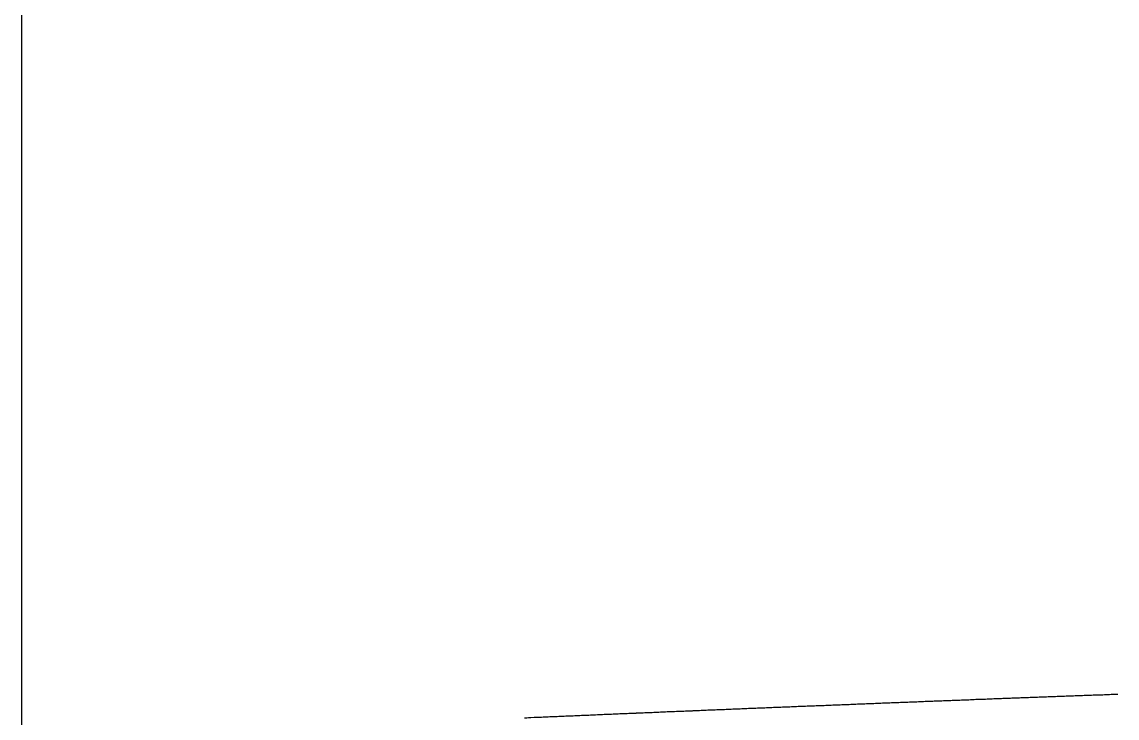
# Model space of a CAD drawing. Header units: metres. Extents: x 27 to 1668, y 87 to 577.
# Drawn here: x 271.43 to 295.67, y 355.06 to 370.47 of the extents above; entities that cross this region are included whole.
import ezdxf

# ---------------------------------------------------------------- set-up
doc = ezdxf.new("R2010")
doc.units = ezdxf.units.M
for name, color, linetype in [('c_Profile_design', 2, 'Continuous'), ('C_TEXT_TABLE', 1, 'Continuous'), ('XREF', 7, 'Continuous')]:
    doc.layers.add(name, color=color, linetype=linetype)

# ---------------------------------------------------------------- blocks, each defined once
blk = doc.blocks.new('XD_SWD LS')
at = {"layer": 'c_Profile_design'}
for p, q in [((291.427, 355.425), (291.391, 355.423)), ((291.441, 355.425), (291.427, 355.425)), ((291.477, 355.427), (291.441, 355.425)), ((291.491, 355.427), (291.477, 355.427)), ((291.527, 355.429), (291.491, 355.427)), ((291.541, 355.429), (291.527, 355.429)), ((291.577, 355.431), (291.541, 355.429)), ((291.591, 355.431), (291.577, 355.431)), ((291.627, 355.432), (291.591, 355.431)), ((291.641, 355.432), (291.627, 355.432)), ((291.677, 355.434), (291.641, 355.432)), ((291.691, 355.434), (291.677, 355.434)), ((291.727, 355.436), (291.691, 355.434)), ((291.741, 355.436), (291.727, 355.436)), ((291.777, 355.438), (291.741, 355.436)), ((291.791, 355.438), (291.777, 355.438)), ((291.827, 355.44), (291.791, 355.438)), ((291.841, 355.44), (291.827, 355.44)), ((291.877, 355.442), (291.841, 355.44)), ((291.891, 355.442), (291.877, 355.442)), ((291.926, 355.444), (291.891, 355.442)), ((291.941, 355.444), (291.926, 355.444)), ((291.976, 355.446), (291.941, 355.444)), ((291.991, 355.446), (291.976, 355.446)), ((292.026, 355.448), (291.991, 355.446)), ((292.041, 355.448), (292.026, 355.448)), ((292.076, 355.45), (292.041, 355.448)), ((292.091, 355.45), (292.076, 355.45)), ((292.126, 355.452), (292.091, 355.45)), ((292.141, 355.452), (292.126, 355.452)), ((292.176, 355.454), (292.141, 355.452)), ((292.19, 355.454), (292.176, 355.454)), ((292.226, 355.456), (292.19, 355.454)), ((292.24, 355.456), (292.226, 355.456)), ((292.276, 355.457), (292.24, 355.456)), ((292.29, 355.457), (292.276, 355.457)), ((292.326, 355.459), (292.29, 355.457)), ((292.34, 355.459), (292.326, 355.459)), ((292.376, 355.461), (292.34, 355.459)), ((292.39, 355.461), (292.376, 355.461)), ((292.426, 355.463), (292.39, 355.461)), ((292.44, 355.463), (292.426, 355.463)), ((292.476, 355.465), (292.44, 355.463)), ((292.512, 355.467), (292.476, 355.465)), ((292.548, 355.469), (292.512, 355.467)), ((292.562, 355.469), (292.548, 355.469)), ((292.598, 355.471), (292.562, 355.469)), ((292.612, 355.471), (292.598, 355.471)), ((292.648, 355.473), (292.612, 355.471)), ((292.662, 355.473), (292.648, 355.473)), ((292.697, 355.474), (292.662, 355.473)), ((292.712, 355.474), (292.697, 355.474)), ((292.747, 355.476), (292.712, 355.474)), ((292.762, 355.476), (292.747, 355.476)), ((292.797, 355.478), (292.762, 355.476)), ((292.812, 355.478), (292.797, 355.478)), ((292.847, 355.48), (292.812, 355.478)), ((292.862, 355.48), (292.847, 355.48)), ((292.897, 355.482), (292.862, 355.48)), ((292.911, 355.482), (292.897, 355.482)), ((292.947, 355.484), (292.911, 355.482)), ((292.961, 355.484), (292.947, 355.484)), ((292.997, 355.486), (292.961, 355.484)), ((293.011, 355.486), (292.997, 355.486)), ((293.047, 355.488), (293.011, 355.486)), ((293.061, 355.488), (293.047, 355.488)), ((293.097, 355.489), (293.061, 355.488)), ((293.111, 355.489), (293.097, 355.489)), ((293.147, 355.491), (293.111, 355.489)), ((293.161, 355.491), (293.147, 355.491)), ((293.197, 355.493), (293.161, 355.491)), ((293.211, 355.493), (293.197, 355.493)), ((293.247, 355.495), (293.211, 355.493)), ((293.261, 355.495), (293.247, 355.495)), ((293.297, 355.497), (293.261, 355.495)), ((293.311, 355.497), (293.297, 355.497)), ((293.347, 355.499), (293.311, 355.497)), ((293.361, 355.499), (293.347, 355.499)), ((293.397, 355.501), (293.361, 355.499)), ((293.411, 355.501), (293.397, 355.501)), ((293.446, 355.502), (293.411, 355.501)), ((293.461, 355.502), (293.446, 355.502)), ((293.496, 355.504), (293.461, 355.502)), ((293.511, 355.504), (293.496, 355.504)), ((293.546, 355.506), (293.511, 355.504)), ((293.561, 355.506), (293.546, 355.506)), ((293.596, 355.508), (293.561, 355.506)), ((293.611, 355.508), (293.596, 355.508)), ((293.646, 355.51), (293.611, 355.508)), ((293.661, 355.51), (293.646, 355.51)), ((293.696, 355.512), (293.661, 355.51)), ((293.711, 355.512), (293.696, 355.512)), ((293.746, 355.514), (293.711, 355.512)), ((293.76, 355.514), (293.746, 355.514)), ((293.796, 355.515), (293.76, 355.514)), ((293.81, 355.515), (293.796, 355.515)), ((293.846, 355.517), (293.81, 355.515)), ((293.86, 355.517), (293.846, 355.517)), ((293.896, 355.519), (293.86, 355.517)), ((293.91, 355.519), (293.896, 355.519)), ((293.946, 355.521), (293.91, 355.519)), ((293.96, 355.521), (293.946, 355.521)), ((293.996, 355.523), (293.96, 355.521)), ((294.01, 355.523), (293.996, 355.523)), ((294.046, 355.525), (294.01, 355.523)), ((294.06, 355.525), (294.046, 355.525)), ((294.096, 355.526), (294.06, 355.525)), ((294.11, 355.526), (294.096, 355.526)), ((294.145, 355.528), (294.11, 355.526)), ((294.16, 355.528), (294.145, 355.528)), ((294.195, 355.53), (294.16, 355.528)), ((294.21, 355.53), (294.195, 355.53)), ((294.245, 355.532), (294.21, 355.53)), ((294.26, 355.532), (294.245, 355.532)), ((294.295, 355.534), (294.26, 355.532)), ((294.31, 355.534), (294.295, 355.534)), ((294.345, 355.536), (294.31, 355.534)), ((294.36, 355.536), (294.345, 355.536)), ((294.395, 355.538), (294.36, 355.536)), ((294.41, 355.538), (294.395, 355.538)), ((294.445, 355.539), (294.41, 355.538)), ((294.46, 355.539), (294.445, 355.539)), ((294.495, 355.541), (294.46, 355.539)), ((294.51, 355.541), (294.495, 355.541)), ((294.545, 355.543), (294.51, 355.541)), ((294.559, 355.543), (294.545, 355.543)), ((294.595, 355.545), (294.559, 355.543)), ((294.609, 355.545), (294.595, 355.545)), ((294.645, 355.547), (294.609, 355.545)), ((294.659, 355.547), (294.645, 355.547)), ((294.695, 355.549), (294.659, 355.547)), ((294.709, 355.549), (294.695, 355.549)), ((294.745, 355.55), (294.709, 355.549)), ((294.759, 355.55), (294.745, 355.55)), ((294.795, 355.552), (294.759, 355.55)), ((294.809, 355.552), (294.795, 355.552)), ((294.844, 355.554), (294.809, 355.552)), ((294.859, 355.554), (294.844, 355.554)), ((294.894, 355.556), (294.859, 355.554)), ((294.909, 355.556), (294.894, 355.556)), ((294.944, 355.558), (294.909, 355.556)), ((294.959, 355.558), (294.944, 355.558)), ((294.994, 355.559), (294.959, 355.558)), ((295.009, 355.559), (294.994, 355.559)), ((295.044, 355.561), (295.009, 355.559)), ((295.059, 355.561), (295.044, 355.561)), ((295.094, 355.563), (295.059, 355.561)), ((295.109, 355.563), (295.094, 355.563)), ((295.144, 355.565), (295.109, 355.563)), ((295.159, 355.565), (295.144, 355.565)), ((295.194, 355.567), (295.159, 355.565)), ((295.209, 355.567), (295.194, 355.567)), ((295.244, 355.569), (295.209, 355.567)), ((295.259, 355.569), (295.244, 355.569)), ((295.294, 355.57), (295.259, 355.569)), ((295.309, 355.57), (295.294, 355.57)), ((295.344, 355.572), (295.309, 355.57)), ((295.359, 355.572), (295.344, 355.572)), ((295.394, 355.574), (295.359, 355.572)), ((295.408, 355.574), (295.394, 355.574)), ((295.444, 355.576), (295.408, 355.574)), ((295.458, 355.576), (295.444, 355.576)), ((295.494, 355.578), (295.458, 355.576)), ((295.508, 355.578), (295.494, 355.578)), ((295.543, 355.58), (295.508, 355.578)), ((295.558, 355.58), (295.543, 355.58)), ((295.593, 355.581), (295.558, 355.58)), ((295.608, 355.581), (295.593, 355.581)), ((295.643, 355.583), (295.608, 355.581)), ((295.658, 355.583), (295.643, 355.583)), ((295.693, 355.585), (295.658, 355.583)), ((285.417, 355.183), (285.379, 355.181)), ((285.429, 355.183), (285.417, 355.183)), ((285.467, 355.185), (285.429, 355.183)), ((285.479, 355.185), (285.467, 355.185)), ((285.517, 355.187), (285.479, 355.185)), ((285.529, 355.187), (285.517, 355.187)), ((285.567, 355.189), (285.529, 355.187)), ((285.579, 355.189), (285.567, 355.189)), ((285.617, 355.192), (285.579, 355.189)), ((285.629, 355.192), (285.617, 355.192)), ((285.667, 355.194), (285.629, 355.192)), ((285.679, 355.194), (285.667, 355.194)), ((285.717, 355.196), (285.679, 355.194)), ((285.729, 355.196), (285.717, 355.196)), ((285.767, 355.198), (285.729, 355.196)), ((285.779, 355.198), (285.767, 355.198)), ((285.817, 355.2), (285.779, 355.198)), ((285.829, 355.2), (285.817, 355.2)), ((285.867, 355.202), (285.829, 355.2)), ((285.879, 355.202), (285.867, 355.202)), ((285.917, 355.204), (285.879, 355.202)), ((285.929, 355.204), (285.917, 355.204)), ((285.967, 355.206), (285.929, 355.204)), ((285.979, 355.206), (285.967, 355.206)), ((286.017, 355.208), (285.979, 355.206)), ((286.029, 355.208), (286.017, 355.208)), ((286.067, 355.21), (286.029, 355.208)), ((286.079, 355.21), (286.067, 355.21)), ((286.117, 355.212), (286.079, 355.21)), ((286.129, 355.212), (286.117, 355.212)), ((286.167, 355.214), (286.129, 355.212)), ((286.179, 355.214), (286.167, 355.214)), ((286.217, 355.216), (286.179, 355.214)), ((286.229, 355.216), (286.217, 355.216)), ((286.267, 355.218), (286.229, 355.216)), ((286.279, 355.219), (286.267, 355.218)), ((286.316, 355.221), (286.279, 355.219)), ((286.329, 355.221), (286.316, 355.221)), ((286.366, 355.223), (286.329, 355.221)), ((286.379, 355.223), (286.366, 355.223)), ((286.416, 355.225), (286.379, 355.223)), ((286.429, 355.225), (286.416, 355.225)), ((286.466, 355.227), (286.429, 355.225)), ((286.479, 355.227), (286.466, 355.227)), ((286.516, 355.229), (286.479, 355.227)), ((286.529, 355.229), (286.516, 355.229)), ((286.566, 355.231), (286.529, 355.229)), ((286.579, 355.231), (286.566, 355.231)), ((286.616, 355.233), (286.579, 355.231)), ((286.629, 355.233), (286.616, 355.233)), ((286.666, 355.235), (286.629, 355.233)), ((286.679, 355.235), (286.666, 355.235)), ((286.716, 355.237), (286.679, 355.235)), ((286.729, 355.237), (286.716, 355.237)), ((286.766, 355.239), (286.729, 355.237)), ((286.779, 355.239), (286.766, 355.239)), ((286.816, 355.241), (286.779, 355.239)), ((286.829, 355.241), (286.816, 355.241)), ((286.866, 355.243), (286.829, 355.241)), ((286.879, 355.243), (286.866, 355.243)), ((286.916, 355.245), (286.879, 355.243)), ((286.929, 355.245), (286.916, 355.245)), ((286.966, 355.247), (286.929, 355.245)), ((286.979, 355.247), (286.966, 355.247)), ((287.016, 355.249), (286.979, 355.247)), ((287.029, 355.249), (287.016, 355.249)), ((287.066, 355.251), (287.029, 355.249)), ((287.079, 355.251), (287.066, 355.251)), ((287.116, 355.253), (287.079, 355.251)), ((287.129, 355.253), (287.116, 355.253)), ((287.166, 355.255), (287.129, 355.253)), ((287.179, 355.256), (287.166, 355.255)), ((287.216, 355.257), (287.179, 355.256)), ((287.229, 355.258), (287.216, 355.257)), ((287.266, 355.26), (287.229, 355.258)), ((287.279, 355.26), (287.266, 355.26)), ((287.316, 355.262), (287.279, 355.26)), ((287.329, 355.262), (287.316, 355.262)), ((287.366, 355.264), (287.329, 355.262)), ((287.379, 355.264), (287.366, 355.264)), ((287.416, 355.266), (287.379, 355.264)), ((287.429, 355.266), (287.416, 355.266)), ((287.466, 355.268), (287.429, 355.266)), ((287.479, 355.268), (287.466, 355.268)), ((287.516, 355.27), (287.479, 355.268)), ((287.529, 355.27), (287.516, 355.27)), ((287.566, 355.272), (287.529, 355.27)), ((287.579, 355.272), (287.566, 355.272)), ((287.616, 355.274), (287.579, 355.272)), ((287.629, 355.274), (287.616, 355.274)), ((287.666, 355.276), (287.629, 355.274)), ((287.679, 355.276), (287.666, 355.276)), ((287.716, 355.278), (287.679, 355.276)), ((287.729, 355.278), (287.716, 355.278)), ((287.766, 355.28), (287.729, 355.278)), ((287.779, 355.28), (287.766, 355.28)), ((287.816, 355.282), (287.779, 355.28)), ((287.829, 355.282), (287.816, 355.282)), ((287.865, 355.284), (287.829, 355.282)), ((287.878, 355.284), (287.865, 355.284)), ((287.915, 355.286), (287.878, 355.284)), ((287.928, 355.286), (287.915, 355.286)), ((287.965, 355.288), (287.928, 355.286)), ((287.978, 355.288), (287.965, 355.288)), ((288.015, 355.29), (287.978, 355.288)), ((288.028, 355.29), (288.015, 355.29)), ((288.065, 355.292), (288.028, 355.29)), ((288.078, 355.292), (288.065, 355.292)), ((288.115, 355.294), (288.078, 355.292)), ((288.128, 355.294), (288.115, 355.294)), ((288.165, 355.296), (288.128, 355.294)), ((288.178, 355.296), (288.165, 355.296)), ((288.215, 355.298), (288.178, 355.296)), ((288.228, 355.298), (288.215, 355.298)), ((288.265, 355.3), (288.228, 355.298)), ((288.278, 355.3), (288.265, 355.3)), ((288.315, 355.302), (288.278, 355.3)), ((288.328, 355.302), (288.315, 355.302)), ((288.365, 355.304), (288.328, 355.302)), ((288.378, 355.304), (288.365, 355.304)), ((288.415, 355.306), (288.378, 355.304)), ((288.428, 355.306), (288.415, 355.306)), ((288.465, 355.308), (288.428, 355.306)), ((288.478, 355.308), (288.465, 355.308)), ((288.515, 355.31), (288.478, 355.308)), ((288.528, 355.31), (288.515, 355.31)), ((288.565, 355.312), (288.528, 355.31)), ((288.578, 355.312), (288.565, 355.312)), ((288.615, 355.314), (288.578, 355.312)), ((288.628, 355.314), (288.615, 355.314)), ((288.665, 355.316), (288.628, 355.314)), ((288.678, 355.316), (288.665, 355.316)), ((288.715, 355.318), (288.678, 355.316)), ((288.728, 355.318), (288.715, 355.318)), ((288.765, 355.32), (288.728, 355.318)), ((288.778, 355.32), (288.765, 355.32)), ((288.815, 355.322), (288.778, 355.32)), ((288.828, 355.322), (288.815, 355.322)), ((288.865, 355.324), (288.828, 355.322)), ((288.878, 355.324), (288.865, 355.324)), ((288.915, 355.326), (288.878, 355.324)), ((288.928, 355.326), (288.915, 355.326)), ((288.965, 355.328), (288.928, 355.326)), ((288.978, 355.328), (288.965, 355.328)), ((289.015, 355.33), (288.978, 355.328)), ((289.028, 355.33), (289.015, 355.33)), ((289.041, 355.33), (289.028, 355.33)), ((289.078, 355.332), (289.041, 355.33)), ((289.091, 355.332), (289.078, 355.332)), ((289.128, 355.334), (289.091, 355.332)), ((289.141, 355.334), (289.128, 355.334)), ((289.178, 355.336), (289.141, 355.334)), ((289.191, 355.336), (289.178, 355.336)), ((289.228, 355.338), (289.191, 355.336)), ((289.241, 355.338), (289.228, 355.338)), ((289.278, 355.34), (289.241, 355.338)), ((289.291, 355.34), (289.278, 355.34)), ((289.328, 355.342), (289.291, 355.34)), ((289.341, 355.342), (289.328, 355.342)), ((289.378, 355.344), (289.341, 355.342)), ((289.391, 355.344), (289.378, 355.344)), ((289.428, 355.346), (289.391, 355.344)), ((289.441, 355.346), (289.428, 355.346)), ((289.478, 355.348), (289.441, 355.346)), ((289.491, 355.348), (289.478, 355.348)), ((289.528, 355.35), (289.491, 355.348)), ((289.541, 355.35), (289.528, 355.35)), ((289.578, 355.352), (289.541, 355.35)), ((289.591, 355.352), (289.578, 355.352)), ((289.628, 355.354), (289.591, 355.352)), ((289.641, 355.354), (289.628, 355.354)), ((289.678, 355.356), (289.641, 355.354)), ((289.691, 355.356), (289.678, 355.356)), ((289.728, 355.358), (289.691, 355.356)), ((289.741, 355.358), (289.728, 355.358)), ((289.778, 355.36), (289.741, 355.358)), ((289.791, 355.36), (289.778, 355.36)), ((289.828, 355.362), (289.791, 355.36)), ((289.841, 355.362), (289.828, 355.362)), ((289.878, 355.364), (289.841, 355.362)), ((289.891, 355.364), (289.878, 355.364)), ((289.928, 355.366), (289.891, 355.364)), ((289.941, 355.366), (289.928, 355.366)), ((289.978, 355.368), (289.941, 355.366)), ((289.991, 355.368), (289.978, 355.368)), ((290.028, 355.37), (289.991, 355.368)), ((290.041, 355.37), (290.028, 355.37)), ((290.077, 355.372), (290.041, 355.37)), ((290.091, 355.372), (290.077, 355.372)), ((290.127, 355.374), (290.091, 355.372)), ((290.141, 355.374), (290.127, 355.374)), ((290.177, 355.376), (290.141, 355.374)), ((290.191, 355.376), (290.177, 355.376)), ((290.227, 355.378), (290.191, 355.376)), ((290.241, 355.378), (290.227, 355.378)), ((290.277, 355.38), (290.241, 355.378)), ((290.291, 355.38), (290.277, 355.38)), ((290.327, 355.382), (290.291, 355.38)), ((290.341, 355.382), (290.327, 355.382)), ((290.377, 355.384), (290.341, 355.382)), ((290.391, 355.384), (290.377, 355.384)), ((290.427, 355.386), (290.391, 355.384)), ((290.441, 355.386), (290.427, 355.386)), ((290.477, 355.388), (290.441, 355.386)), ((290.491, 355.388), (290.477, 355.388)), ((290.527, 355.39), (290.491, 355.388)), ((290.541, 355.39), (290.527, 355.39)), ((290.577, 355.392), (290.541, 355.39)), ((290.591, 355.392), (290.577, 355.392)), ((290.627, 355.394), (290.591, 355.392)), ((290.641, 355.394), (290.627, 355.394)), ((290.677, 355.396), (290.641, 355.394)), ((290.691, 355.396), (290.677, 355.396)), ((290.727, 355.397), (290.691, 355.396)), ((290.741, 355.398), (290.727, 355.397)), ((290.777, 355.399), (290.741, 355.398)), ((290.791, 355.399), (290.777, 355.399)), ((290.827, 355.401), (290.791, 355.399)), ((290.841, 355.401), (290.827, 355.401)), ((290.877, 355.403), (290.841, 355.401)), ((290.891, 355.403), (290.877, 355.403)), ((290.927, 355.405), (290.891, 355.403)), ((290.941, 355.405), (290.927, 355.405)), ((290.977, 355.407), (290.941, 355.405)), ((290.991, 355.407), (290.977, 355.407)), ((291.027, 355.409), (290.991, 355.407)), ((291.041, 355.409), (291.027, 355.409)), ((291.077, 355.411), (291.041, 355.409)), ((291.091, 355.411), (291.077, 355.411)), ((291.127, 355.413), (291.091, 355.411)), ((291.141, 355.413), (291.127, 355.413)), ((291.177, 355.415), (291.141, 355.413)), ((291.191, 355.415), (291.177, 355.415)), ((291.227, 355.417), (291.191, 355.415)), ((291.241, 355.417), (291.227, 355.417)), ((291.277, 355.419), (291.241, 355.417)), ((291.291, 355.419), (291.277, 355.419)), ((291.327, 355.421), (291.291, 355.419)), ((291.341, 355.421), (291.327, 355.421)), ((291.377, 355.423), (291.341, 355.421)), ((291.391, 355.423), (291.377, 355.423)), ((282.592, 355.062), (282.554, 355.06)), ((282.604, 355.062), (282.592, 355.062)), ((282.642, 355.064), (282.604, 355.062)), ((282.654, 355.064), (282.642, 355.064)), ((282.692, 355.067), (282.654, 355.064)), ((282.768, 355.071), (282.692, 355.067)), ((282.78, 355.071), (282.768, 355.071)), ((282.818, 355.073), (282.78, 355.071)), ((282.83, 355.073), (282.818, 355.073)), ((282.868, 355.075), (282.83, 355.073)), ((282.88, 355.075), (282.868, 355.075)), ((282.918, 355.077), (282.88, 355.075)), ((282.93, 355.077), (282.918, 355.077)), ((282.968, 355.079), (282.93, 355.077)), ((282.98, 355.08), (282.968, 355.079)), ((283.018, 355.082), (282.98, 355.08)), ((283.03, 355.082), (283.018, 355.082)), ((283.068, 355.084), (283.03, 355.082)), ((283.08, 355.084), (283.068, 355.084)), ((283.118, 355.086), (283.08, 355.084)), ((283.13, 355.086), (283.118, 355.086)), ((283.168, 355.088), (283.13, 355.086)), ((283.18, 355.088), (283.168, 355.088)), ((283.218, 355.09), (283.18, 355.088)), ((283.23, 355.09), (283.218, 355.09)), ((283.268, 355.092), (283.23, 355.09)), ((283.28, 355.092), (283.268, 355.092)), ((283.318, 355.094), (283.28, 355.092)), ((283.33, 355.095), (283.318, 355.094)), ((283.368, 355.097), (283.33, 355.095)), ((283.38, 355.097), (283.368, 355.097)), ((283.418, 355.099), (283.38, 355.097)), ((283.43, 355.099), (283.418, 355.099)), ((283.468, 355.101), (283.43, 355.099)), ((283.48, 355.101), (283.468, 355.101)), ((283.518, 355.103), (283.48, 355.101)), ((283.53, 355.103), (283.518, 355.103)), ((283.568, 355.105), (283.53, 355.103)), ((283.58, 355.105), (283.568, 355.105)), ((283.618, 355.107), (283.58, 355.105)), ((283.63, 355.107), (283.618, 355.107)), ((283.668, 355.109), (283.63, 355.107)), ((283.68, 355.109), (283.668, 355.109)), ((283.718, 355.112), (283.68, 355.109)), ((283.73, 355.112), (283.718, 355.112)), ((283.768, 355.114), (283.73, 355.112)), ((283.78, 355.114), (283.768, 355.114)), ((283.818, 355.116), (283.78, 355.114)), ((283.83, 355.116), (283.818, 355.116)), ((283.868, 355.118), (283.83, 355.116)), ((283.88, 355.118), (283.868, 355.118)), ((283.918, 355.12), (283.88, 355.118)), ((283.93, 355.12), (283.918, 355.12)), ((283.968, 355.122), (283.93, 355.12)), ((283.98, 355.122), (283.968, 355.122)), ((284.018, 355.124), (283.98, 355.122)), ((284.03, 355.124), (284.018, 355.124)), ((284.068, 355.126), (284.03, 355.124)), ((284.08, 355.126), (284.068, 355.126)), ((284.118, 355.129), (284.08, 355.126)), ((284.13, 355.129), (284.118, 355.129)), ((284.168, 355.131), (284.13, 355.129)), ((284.18, 355.131), (284.168, 355.131)), ((284.218, 355.133), (284.18, 355.131)), ((284.23, 355.133), (284.218, 355.133)), ((284.268, 355.135), (284.23, 355.133)), ((284.28, 355.135), (284.268, 355.135)), ((284.318, 355.137), (284.28, 355.135)), ((284.33, 355.137), (284.318, 355.137)), ((284.368, 355.139), (284.33, 355.137)), ((284.38, 355.139), (284.368, 355.139)), ((284.418, 355.141), (284.38, 355.139)), ((284.43, 355.141), (284.418, 355.141)), ((284.468, 355.143), (284.43, 355.141)), ((284.48, 355.143), (284.468, 355.143)), ((284.518, 355.145), (284.48, 355.143)), ((284.53, 355.145), (284.518, 355.145)), ((284.568, 355.148), (284.53, 355.145)), ((284.58, 355.148), (284.568, 355.148)), ((284.617, 355.15), (284.58, 355.148)), ((284.63, 355.15), (284.617, 355.15)), ((284.667, 355.152), (284.63, 355.15)), ((284.68, 355.152), (284.667, 355.152)), ((284.717, 355.154), (284.68, 355.152)), ((284.73, 355.154), (284.717, 355.154)), ((284.767, 355.156), (284.73, 355.154)), ((284.78, 355.156), (284.767, 355.156)), ((284.817, 355.158), (284.78, 355.156)), ((284.83, 355.158), (284.817, 355.158)), ((284.867, 355.16), (284.83, 355.158)), ((284.88, 355.16), (284.867, 355.16)), ((284.917, 355.162), (284.88, 355.16)), ((284.93, 355.162), (284.917, 355.162)), ((284.967, 355.164), (284.93, 355.162)), ((284.98, 355.164), (284.967, 355.164)), ((285.017, 355.166), (284.98, 355.164)), ((285.03, 355.167), (285.017, 355.166)), ((285.067, 355.169), (285.03, 355.167)), ((285.08, 355.169), (285.067, 355.169)), ((285.117, 355.171), (285.08, 355.169)), ((285.13, 355.171), (285.117, 355.171)), ((285.167, 355.173), (285.13, 355.171)), ((285.18, 355.173), (285.167, 355.173)), ((285.217, 355.175), (285.18, 355.173)), ((285.229, 355.175), (285.217, 355.175)), ((285.267, 355.177), (285.229, 355.175)), ((285.279, 355.177), (285.267, 355.177)), ((285.317, 355.179), (285.279, 355.177)), ((285.329, 355.179), (285.317, 355.179)), ((285.367, 355.181), (285.329, 355.179)), ((285.379, 355.181), (285.367, 355.181))]:
    blk.add_line(p, q, dxfattribs=at)
at = {"layer": 'C_TEXT_TABLE'}
blk.add_line((271.429, 285), (271.429, 460), dxfattribs=at)
blk.add_line((271.429, 285), (271.429, 460), dxfattribs=at)
blk.add_line((271.429, 285), (271.429, 460), dxfattribs=at)
blk.add_line((271.429, 285), (271.429, 460), dxfattribs=at)
blk.add_line((271.429, 285), (271.429, 460), dxfattribs=at)
blk.add_line((271.429, 285), (271.429, 460), dxfattribs=at)

msp = doc.modelspace()

# ---------------------------------------------------------------- block references
at = {"layer": 'XREF'}
msp.add_blockref('XD_SWD LS', (0, 0), dxfattribs=at)

doc.saveas('drawing.dxf')
